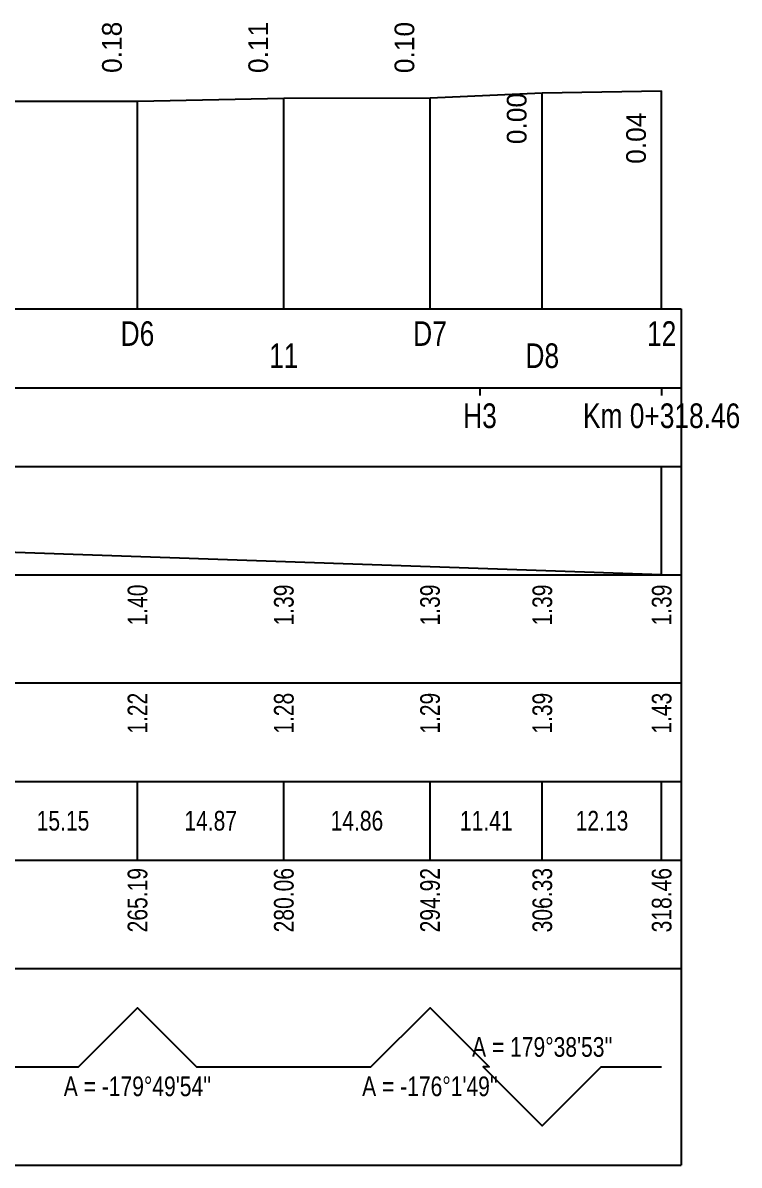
# Model space of a CAD drawing. Header units: inches. Extents: x 527 to 1089, y -181 to 197.
# Drawn here: x 820.1 to 892.9, y 81.2 to 197.3 of the extents above; entities that cross this region are included whole.
import ezdxf
from ezdxf.enums import TextEntityAlignment as Align

# ---------------------------------------------------------------- set-up
doc = ezdxf.new("R2010")
doc.units = ezdxf.units.IN
doc.header["$MEASUREMENT"] = 0
for name, color, linetype in [('Bang TD tu nhien', 3, 'Continuous'), ('DD Ranh dan trong 1 trai', 2, 'Continuous'), ('Duong dong trac doc tu nhien', 9, 'Continuous'), ('Trac doc tu nhien', 3, 'Continuous'), ('TracDoc', 7, 'Continuous')]:
    doc.layers.add(name, color=color, linetype=linetype)
doc.styles.add('BangTD', font='viet buddy.shx', dxfattribs={"width": 0.8})

msp = doc.modelspace()

# ---------------------------------------------------------------- linework, layer by layer
at = {"layer": 'Bang TD tu nhien', "color": 3}
for p, q in [((526.58, 168.19), (887.04, 168.19)), ((887.04, 168.19), (887.04, 81.19)), ((526.58, 160.19), (887.04, 160.19)), ((526.58, 152.19), (887.04, 152.19)), ((526.58, 141.19), (887.04, 141.19)), ((526.58, 130.19), (887.04, 130.19)), ((526.58, 120.19), (887.04, 120.19)), ((526.58, 112.19), (887.04, 112.19)), ((526.58, 101.19), (887.04, 101.19)), ((526.58, 81.19), (887.04, 81.19))]:
    msp.add_line(p, q, dxfattribs=at)
at = {"layer": 'Duong dong trac doc tu nhien', "color": 8}
for p, q in [((831.77, 168.19), (831.77, 189.29)), ((846.64, 168.19), (846.64, 189.59)), ((861.5, 168.19), (861.5, 189.64)), ((872.91, 168.19), (872.91, 190.14)), ((885.04, 168.19), (885.04, 190.34))]:
    msp.add_line(p, q, dxfattribs=at)
at = {"layer": 'Trac doc tu nhien', "color": 3}
msp.add_lwpolyline([(566.58, 190.09), (571.72, 190.09), (587.04, 190.24), (602.36, 190.29), (622.09, 190.14), (642.09, 190.19), (661.96, 190.14), (678.96, 190.09), (696.96, 189.89), (713.95, 189.64), (729.81, 189.89), (747.56, 189.64), (765.3, 189.44), (774.96, 189.44), (784.62, 189.29), (800.62, 189.54), (816.62, 189.29), (831.77, 189.29), (846.64, 189.59), (861.5, 189.64), (872.91, 190.14), (885.04, 190.34)], dxfattribs=at)
at = {"layer": 'TracDoc', "color": 5}
for p, q in [((866.58, 160.19), (866.58, 159.39)), ((885.04, 160.19), (885.04, 159.39))]:
    msp.add_line(p, q, dxfattribs=at)
at = {"layer": 'TracDoc', "color": 2}
for q in [(566.58, 152.19), (885.04, 152.19)]:
    msp.add_line((885.04, 141.19), q, dxfattribs=at)
at = {"layer": 'TracDoc', "color": 3}
for p, q in [((831.77, 112.19), (831.77, 120.19)), ((846.64, 112.19), (846.64, 120.19)), ((861.5, 112.19), (861.5, 120.19)), ((872.91, 112.19), (872.91, 120.19)), ((885.04, 112.19), (885.04, 120.19))]:
    msp.add_line(p, q, dxfattribs=at)
at = {"layer": 'TracDoc', "color": 1}
msp.add_lwpolyline([(784.63, 91.19), (825.77, 91.19), (831.77, 97.19), (837.77, 91.19), (855.5, 91.19), (861.5, 97.19), (867.5, 91.19), (866.91, 91.19), (872.91, 85.19), (878.91, 91.19), (885.04, 91.19)], dxfattribs=at)

# ---------------------------------------------------------------- texts
at = {"layer": 'DD Ranh dan trong 1 trai', "color": 2}
for s, p in [('0.18', (830.77, 192.17)), ('0.11', (845.64, 192.16)), ('0.10', (860.5, 192.15))]:
    msp.add_text(s, height=2, rotation=90, dxfattribs=at).set_placement(p, align=Align.BOTTOM_LEFT)
for s, p in [('0.00', (871.91, 190.14)), ('0.04', (884.04, 188.14))]:
    msp.add_text(s, height=2, rotation=90, dxfattribs=at).set_placement(p, align=Align.BOTTOM_RIGHT)
at = {"layer": 'TracDoc', "color": 5, "style": 'BangTD', "width": 0.8}
for s, p in [('D6', (831.77, 166.94)), ('D7', (861.5, 166.94)), ('12', (885.04, 166.94)), ('H3', (866.58, 158.59)), ('Km 0+318.46', (885.04, 158.59))]:
    msp.add_text(s, height=2.5, dxfattribs=at).set_placement(p, align=Align.TOP_CENTER)
for s, p in [('11', (846.64, 161.44)), ('D8', (872.91, 161.44))]:
    msp.add_text(s, height=2.5, dxfattribs=at).set_placement(p, align=Align.BOTTOM_CENTER)
at = {"layer": 'TracDoc', "color": 2, "style": 'BangTD', "width": 0.8}
for s, p in [('1.40', (831.77, 140.19)), ('1.39', (846.64, 140.19)), ('1.39', (861.5, 140.19)), ('1.39', (872.91, 140.19)), ('1.39', (885.04, 140.19))]:
    msp.add_text(s, height=2, rotation=90, dxfattribs=at).set_placement(p, align=Align.MIDDLE_RIGHT)
at = {"layer": 'TracDoc', "color": 3, "style": 'BangTD', "width": 0.8}
for s, p in [('1.22', (831.77, 129.19)), ('1.28', (846.64, 129.19)), ('1.29', (861.5, 129.19)), ('1.39', (872.91, 129.19)), ('1.43', (885.04, 129.19)), ('265.19', (831.77, 111.39)), ('280.06', (846.64, 111.39)), ('294.92', (861.5, 111.39)), ('306.33', (872.91, 111.39)), ('318.46', (885.04, 111.39))]:
    msp.add_text(s, height=2, rotation=90, dxfattribs=at).set_placement(p, align=Align.MIDDLE_RIGHT)
for s, p in [('15.15', (824.2, 116.19)), ('14.87', (839.21, 116.19)), ('14.86', (854.07, 116.19)), ('11.41', (867.21, 116.19)), ('12.13', (878.98, 116.19))]:
    msp.add_text(s, height=2, dxfattribs=at).set_placement(p, align=Align.MIDDLE_CENTER)
at = {"layer": 'TracDoc', "color": 1, "char_height": 2, "attachment_point": 5, "style": 'BangTD'}
for s, insert in [("A = 179°38'53''", (872.91, 93.19)), ("A = -179°49'54''", (831.77, 89.19)), ("A = -176°1'49''", (861.5, 89.19))]:
    msp.add_mtext(s, dxfattribs=dict(at, insert=insert))

doc.saveas('drawing.dxf')
